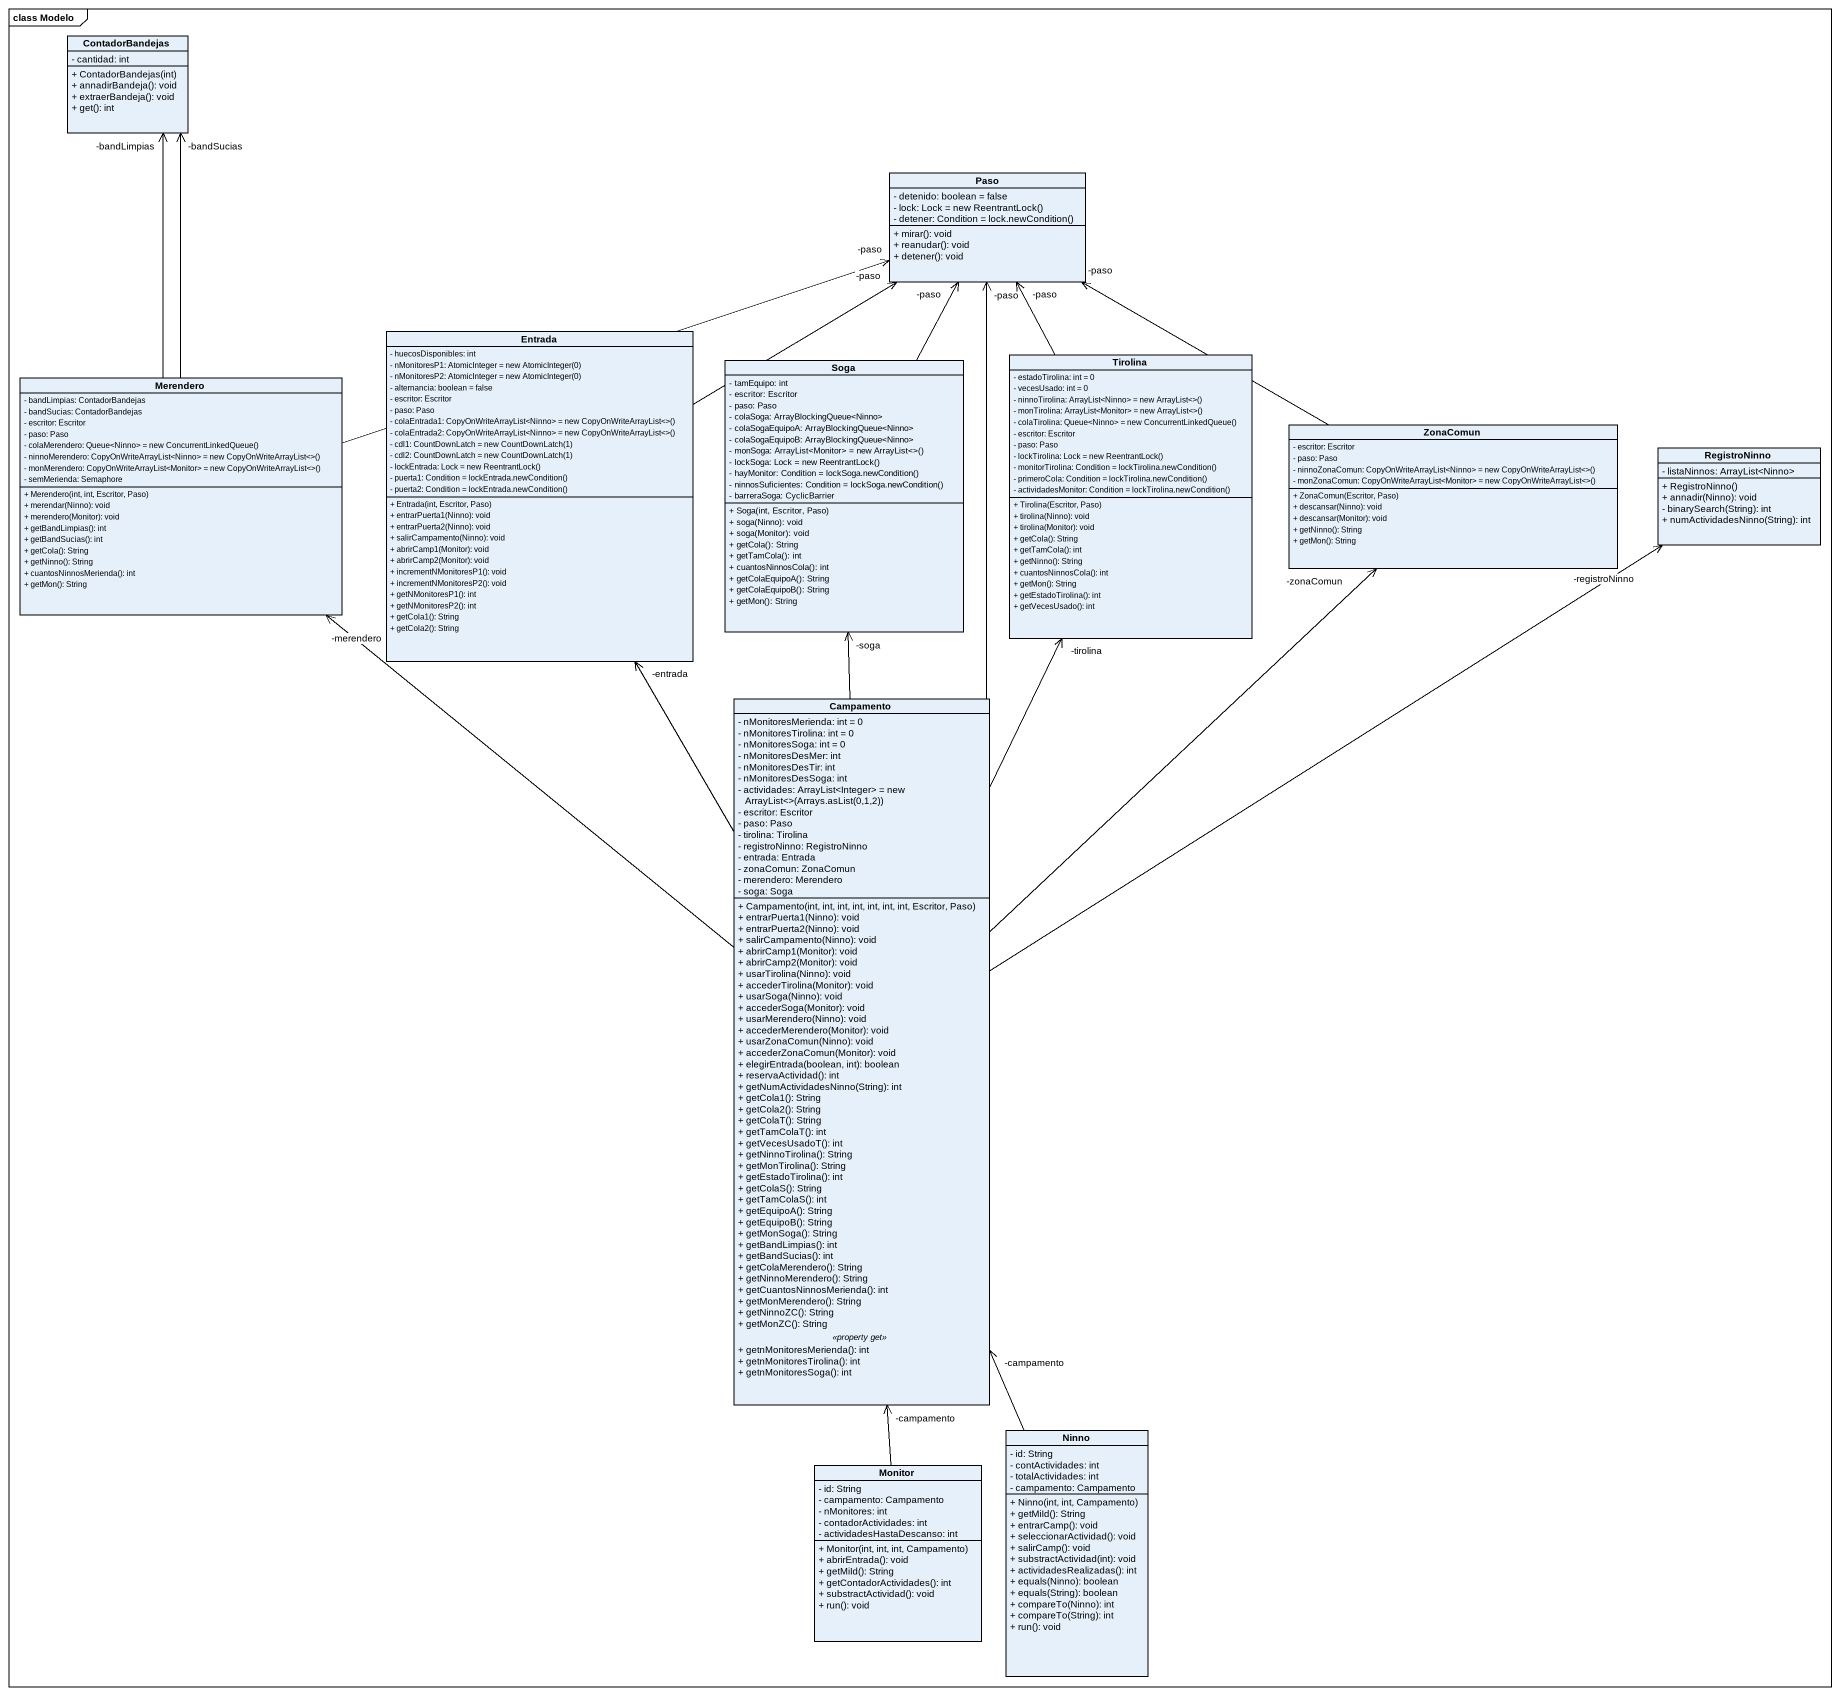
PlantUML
@startuml
mainframe class Modelo
hide circle
hide empty members
skinparam classAttributeIconSize 0
class ContadorBandejas {
  - cantidad: int
  + ContadorBandejas(int)
  + annadirBandeja(): void
  + extraerBandeja(): void
  + get(): int
}
class Paso {
  - detenido: boolean = false
  {field} - lock: Lock = new ReentrantLock()
  {field} - detener: Condition = lock.newCondition()
  + mirar(): void
  + reanudar(): void
  + detener(): void
}
class Entrada {
  - huecosDisponibles: int
  {field} - nMonitoresP1: AtomicInteger = new AtomicInteger(0)
  {field} - nMonitoresP2: AtomicInteger = new AtomicInteger(0)
  - alternancia: boolean = false
  - escritor: Escritor
  - paso: Paso
  {field} - colaEntrada1: CopyOnWriteArrayList<Ninno> = new CopyOnWriteArrayList<>()
  {field} - colaEntrada2: CopyOnWriteArrayList<Ninno> = new CopyOnWriteArrayList<>()
  {field} - cdl1: CountDownLatch = new CountDownLatch(1)
  {field} - cdl2: CountDownLatch = new CountDownLatch(1)
  {field} - lockEntrada: Lock = new ReentrantLock()
  {field} - puerta1: Condition = lockEntrada.newCondition()
  {field} - puerta2: Condition = lockEntrada.newCondition()
  + Entrada(int, Escritor, Paso)
  + entrarPuerta1(Ninno): void
  + entrarPuerta2(Ninno): void
  + salirCampamento(Ninno): void
  + abrirCamp1(Monitor): void
  + abrirCamp2(Monitor): void
  + incrementNMonitoresP1(): void
  + incrementNMonitoresP2(): void
  + getNMonitoresP1(): int
  + getNMonitoresP2(): int
  + getCola1(): String
  + getCola2(): String
}
class Tirolina {
  - estadoTirolina: int = 0
  - vecesUsado: int = 0
  {field} - ninnoTirolina: ArrayList<Ninno> = new ArrayList<>()
  {field} - monTirolina: ArrayList<Monitor> = new ArrayList<>()
  {field} - colaTirolina: Queue<Ninno> = new ConcurrentLinkedQueue()
  - escritor: Escritor
  - paso: Paso
  {field} - lockTirolina: Lock = new ReentrantLock()
  {field} - monitorTirolina: Condition = lockTirolina.newCondition()
  {field} - primeroCola: Condition = lockTirolina.newCondition()
  {field} - actividadesMonitor: Condition = lockTirolina.newCondition()
  + Tirolina(Escritor, Paso)
  + tirolina(Ninno): void
  + tirolina(Monitor): void
  + getCola(): String
  + getTamCola(): int
  + getNinno(): String
  + cuantosNinnosCola(): int
  + getMon(): String
  + getEstadoTirolina(): int
  + getVecesUsado(): int
}
class Merendero {
  - bandLimpias: ContadorBandejas
  - bandSucias: ContadorBandejas
  - escritor: Escritor
  - paso: Paso
  {field} - colaMerendero: Queue<Ninno> = new ConcurrentLinkedQueue()
  {field} - ninnoMerendero: CopyOnWriteArrayList<Ninno> = new CopyOnWriteArrayList<>()
  {field} - monMerendero: CopyOnWriteArrayList<Monitor> = new CopyOnWriteArrayList<>()
  - semMerienda: Semaphore
  + Merendero(int, int, Escritor, Paso)
  + merendar(Ninno): void
  + merendero(Monitor): void
  + getBandLimpias(): int
  + getBandSucias(): int
  + getCola(): String
  + getNinno(): String
  + cuantosNinnosMerienda(): int
  + getMon(): String
}
class Soga {
  - tamEquipo: int
  - escritor: Escritor
  - paso: Paso
  - colaSoga: ArrayBlockingQueue<Ninno>
  - colaSogaEquipoA: ArrayBlockingQueue<Ninno>
  - colaSogaEquipoB: ArrayBlockingQueue<Ninno>
  {field} - monSoga: ArrayList<Monitor> = new ArrayList<>()
  {field} - lockSoga: Lock = new ReentrantLock()
  {field} - hayMonitor: Condition = lockSoga.newCondition()
  {field} - ninnosSuficientes: Condition = lockSoga.newCondition()
  - barreraSoga: CyclicBarrier
  + Soga(int, Escritor, Paso)
  + soga(Ninno): void
  + soga(Monitor): void
  + getCola(): String
  + getTamCola(): int
  + cuantosNinnosCola(): int
  + getColaEquipoA(): String
  + getColaEquipoB(): String
  + getMon(): String
}
class ZonaComun {
  - escritor: Escritor
  - paso: Paso
  {field} - ninnoZonaComun: CopyOnWriteArrayList<Ninno> = new CopyOnWriteArrayList<>()
  {field} - monZonaComun: CopyOnWriteArrayList<Monitor> = new CopyOnWriteArrayList<>()
  + ZonaComun(Escritor, Paso)
  + descansar(Ninno): void
  + descansar(Monitor): void
  + getNinno(): String
  + getMon(): String
}
class RegistroNinno {
  - listaNinnos: ArrayList<Ninno>
  + RegistroNinno()
  + annadir(Ninno): void
  - binarySearch(String): int
  + numActividadesNinno(String): int
}
class Campamento {
  - nMonitoresMerienda: int = 0
  - nMonitoresTirolina: int = 0
  - nMonitoresSoga: int = 0
  - nMonitoresDesMer: int
  - nMonitoresDesTir: int
  - nMonitoresDesSoga: int
  {field} - actividades: ArrayList<Integer> = new ArrayList<>(Arrays.asList(0,1,2))
  - escritor: Escritor
  - paso: Paso
  - tirolina: Tirolina
  - registroNinno: RegistroNinno
  - entrada: Entrada
  - zonaComun: ZonaComun
  - merendero: Merendero
  - soga: Soga
  --
  + Campamento(int, int, int, int, int, int, int, Escritor, Paso)
  + entrarPuerta1(Ninno): void
  + entrarPuerta2(Ninno): void
  + salirCampamento(Ninno): void
  + abrirCamp1(Monitor): void
  + abrirCamp2(Monitor): void
  + usarTirolina(Ninno): void
  + accederTirolina(Monitor): void
  + usarSoga(Ninno): void
  + accederSoga(Monitor): void
  + usarMerendero(Ninno): void
  + accederMerendero(Monitor): void
  + usarZonaComun(Ninno): void
  + accederZonaComun(Monitor): void
  + elegirEntrada(boolean, int): boolean
  + reservaActividad(): int
  + getNumActividadesNinno(String): int
  + getCola1(): String
  + getCola2(): String
  + getColaT(): String
  + getTamColaT(): int
  + getVecesUsadoT(): int
  + getNinnoTirolina(): String
  + getMonTirolina(): String
  + getEstadoTirolina(): int
  + getColaS(): String
  + getTamColaS(): int
  + getEquipoA(): String
  + getEquipoB(): String
  + getMonSoga(): String
  + getBandLimpias(): int
  + getBandSucias(): int
  + getColaMerendero(): String
  + getNinnoMerendero(): String
  + getCuantosNinnosMerienda(): int
  + getMonMerendero(): String
  + getNinnoZC(): String
  + getMonZC(): String
  .. <<property get>> ..
  + getnMonitoresMerienda(): int
  + getnMonitoresTirolina(): int
  + getnMonitoresSoga(): int
}
class Ninno {
  - id: String
  - contActividades: int
  - totalActividades: int
  - campamento: Campamento
  + Ninno(int, int, Campamento)
  + getMiId(): String
  + entrarCamp(): void
  + seleccionarActividad(): void
  + salirCamp(): void
  + substractActividad(int): void
  + actividadesRealizadas(): int
  + equals(Ninno): boolean
  + equals(String): boolean
  + compareTo(Ninno): int
  + compareTo(String): int
  + run(): void
}
class Monitor {
  - id: String
  - campamento: Campamento
  - nMonitores: int
  - contadorActividades: int
  - actividadesHastaDescanso: int
  + Monitor(int, int, int, Campamento)
  + abrirEntrada(): void
  + getMiId(): String
  + getContadorActividades(): int
  + substractActividad(): void
  + run(): void
}
Entrada -up-> "-paso" Paso
Tirolina -up-> "-paso" Paso
Merendero -up-> "-bandLimpias" ContadorBandejas
Merendero -up-> "-bandSucias" ContadorBandejas
Merendero -right-> "-paso" Paso
Soga -up-> "-paso" Paso
ZonaComun -left-> "-paso" Paso
Campamento -up-> "-paso" Paso
Campamento -up-> "-entrada" Entrada
Campamento -up-> "-tirolina" Tirolina
Campamento -up-> "-merendero" Merendero
Campamento -up-> "-soga" Soga
Campamento -up-> "-zonaComun" ZonaComun
Campamento -up-> "-registroNinno" RegistroNinno
Ninno -up-> "-campamento" Campamento
Monitor -up-> "-campamento" Campamento
@enduml
